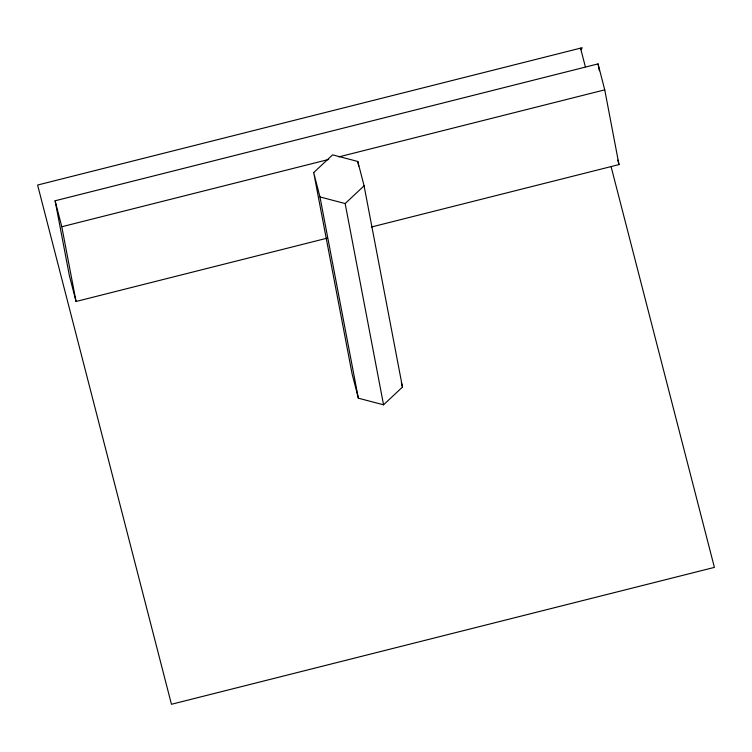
<?xml version="1.0" encoding="UTF-8"?>
<svg xmlns="http://www.w3.org/2000/svg" width="752" height="752" viewBox="0 0 752 752"><rect width="100%" height="100%" fill="white"/><g stroke="black" fill="none" stroke-linecap="round" stroke-linejoin="round"><path stroke-width="1.13" d="M580.958 49.764L582.245 47.724L37.6 185.039L171.456 704.276L714.4 567.384L611.122 166.747M313.687 172.584L332.61 154.846L357.802 161.464L364.081 185.819L402.47 387.073L383.558 404.811L358.356 398.193L352.086 373.838L313.687 172.584L319.967 196.939L358.356 398.193M383.558 404.811L345.159 203.557L364.081 185.819M327.073 238.187L76.046 301.477L69.353 275.514L55.103 200.784L598.047 63.892L604.74 89.855L618.99 164.585L371.375 227.019M76.046 301.477L61.796 226.747L328.718 159.452M338.945 156.867L604.74 89.855M319.967 196.939L345.159 203.557M617.824 160.073L618.99 164.585M580.544 48.147L585.357 66.806M401.324 382.646L402.47 387.073M55.103 200.784L61.796 226.747M598.047 63.892L599.363 70.791M357.802 161.464L358.676 166.06"/></g></svg>
